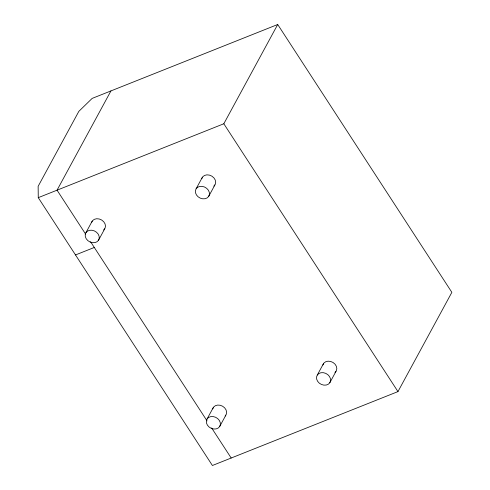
<?xml version="1.0" encoding="UTF-8"?>
<svg xmlns="http://www.w3.org/2000/svg" width="490" height="490" viewBox="0 0 490 490"><rect width="100%" height="100%" fill="white"/><g stroke="black" fill="none" stroke-linecap="round" stroke-linejoin="round"><path stroke-width="0.73" d="M110.942 90.919L57.048 190.181L85.603 234.097M85.964 232.603L92.181 221.149M98.478 240.321A7.356 5.935 28.5 0 0 91.918 230.233A7.356 5.935 28.5 0 0 86.265 238.832A7.356 5.935 28.5 0 0 98.478 240.321L104.695 228.867M38.263 197.66L223.82 123.762L277.714 24.5L451.86 292.34L397.966 391.602L212.403 465.5L38.263 197.66L38.14 186.31L78.829 111.371L92.157 98.398L277.714 24.5M196.153 188.724L202.37 177.27M208.667 196.435A7.356 5.935 28.5 0 0 202.107 186.347A7.356 5.935 28.5 0 0 196.453 194.953A7.356 5.935 28.5 0 0 208.667 196.435L214.883 184.981M207.105 418.926L213.321 407.472M219.618 426.637A7.356 5.935 28.5 0 0 213.064 416.555A7.356 5.935 28.5 0 0 207.405 425.155A7.356 5.935 28.5 0 0 219.618 426.637L225.835 415.183M317.293 375.046L323.51 363.592M329.807 382.757A7.356 5.935 28.5 0 0 323.253 372.67A7.356 5.935 28.5 0 0 317.594 381.269A7.356 5.935 28.5 0 0 329.807 382.757L336.024 371.304M75.509 254.947L94.294 247.468M223.82 123.762L397.966 391.602M90.57 241.735L207.056 420.898M211.631 427.942L231.188 458.015M201.739 178.685A7.356 5.935 28.5 0 1 211.894 176.161A7.356 5.935 28.5 0 1 213.824 186.133M91.55 222.57A7.356 5.935 28.5 0 1 101.706 220.041A7.356 5.935 28.5 0 1 103.635 230.018M322.879 365.007A7.356 5.935 28.5 0 1 333.035 362.484A7.356 5.935 28.5 0 1 334.97 372.455M212.691 408.893A7.356 5.935 28.5 0 1 222.57 406.204A7.356 5.935 28.5 0 1 225.173 415.992"/></g></svg>
